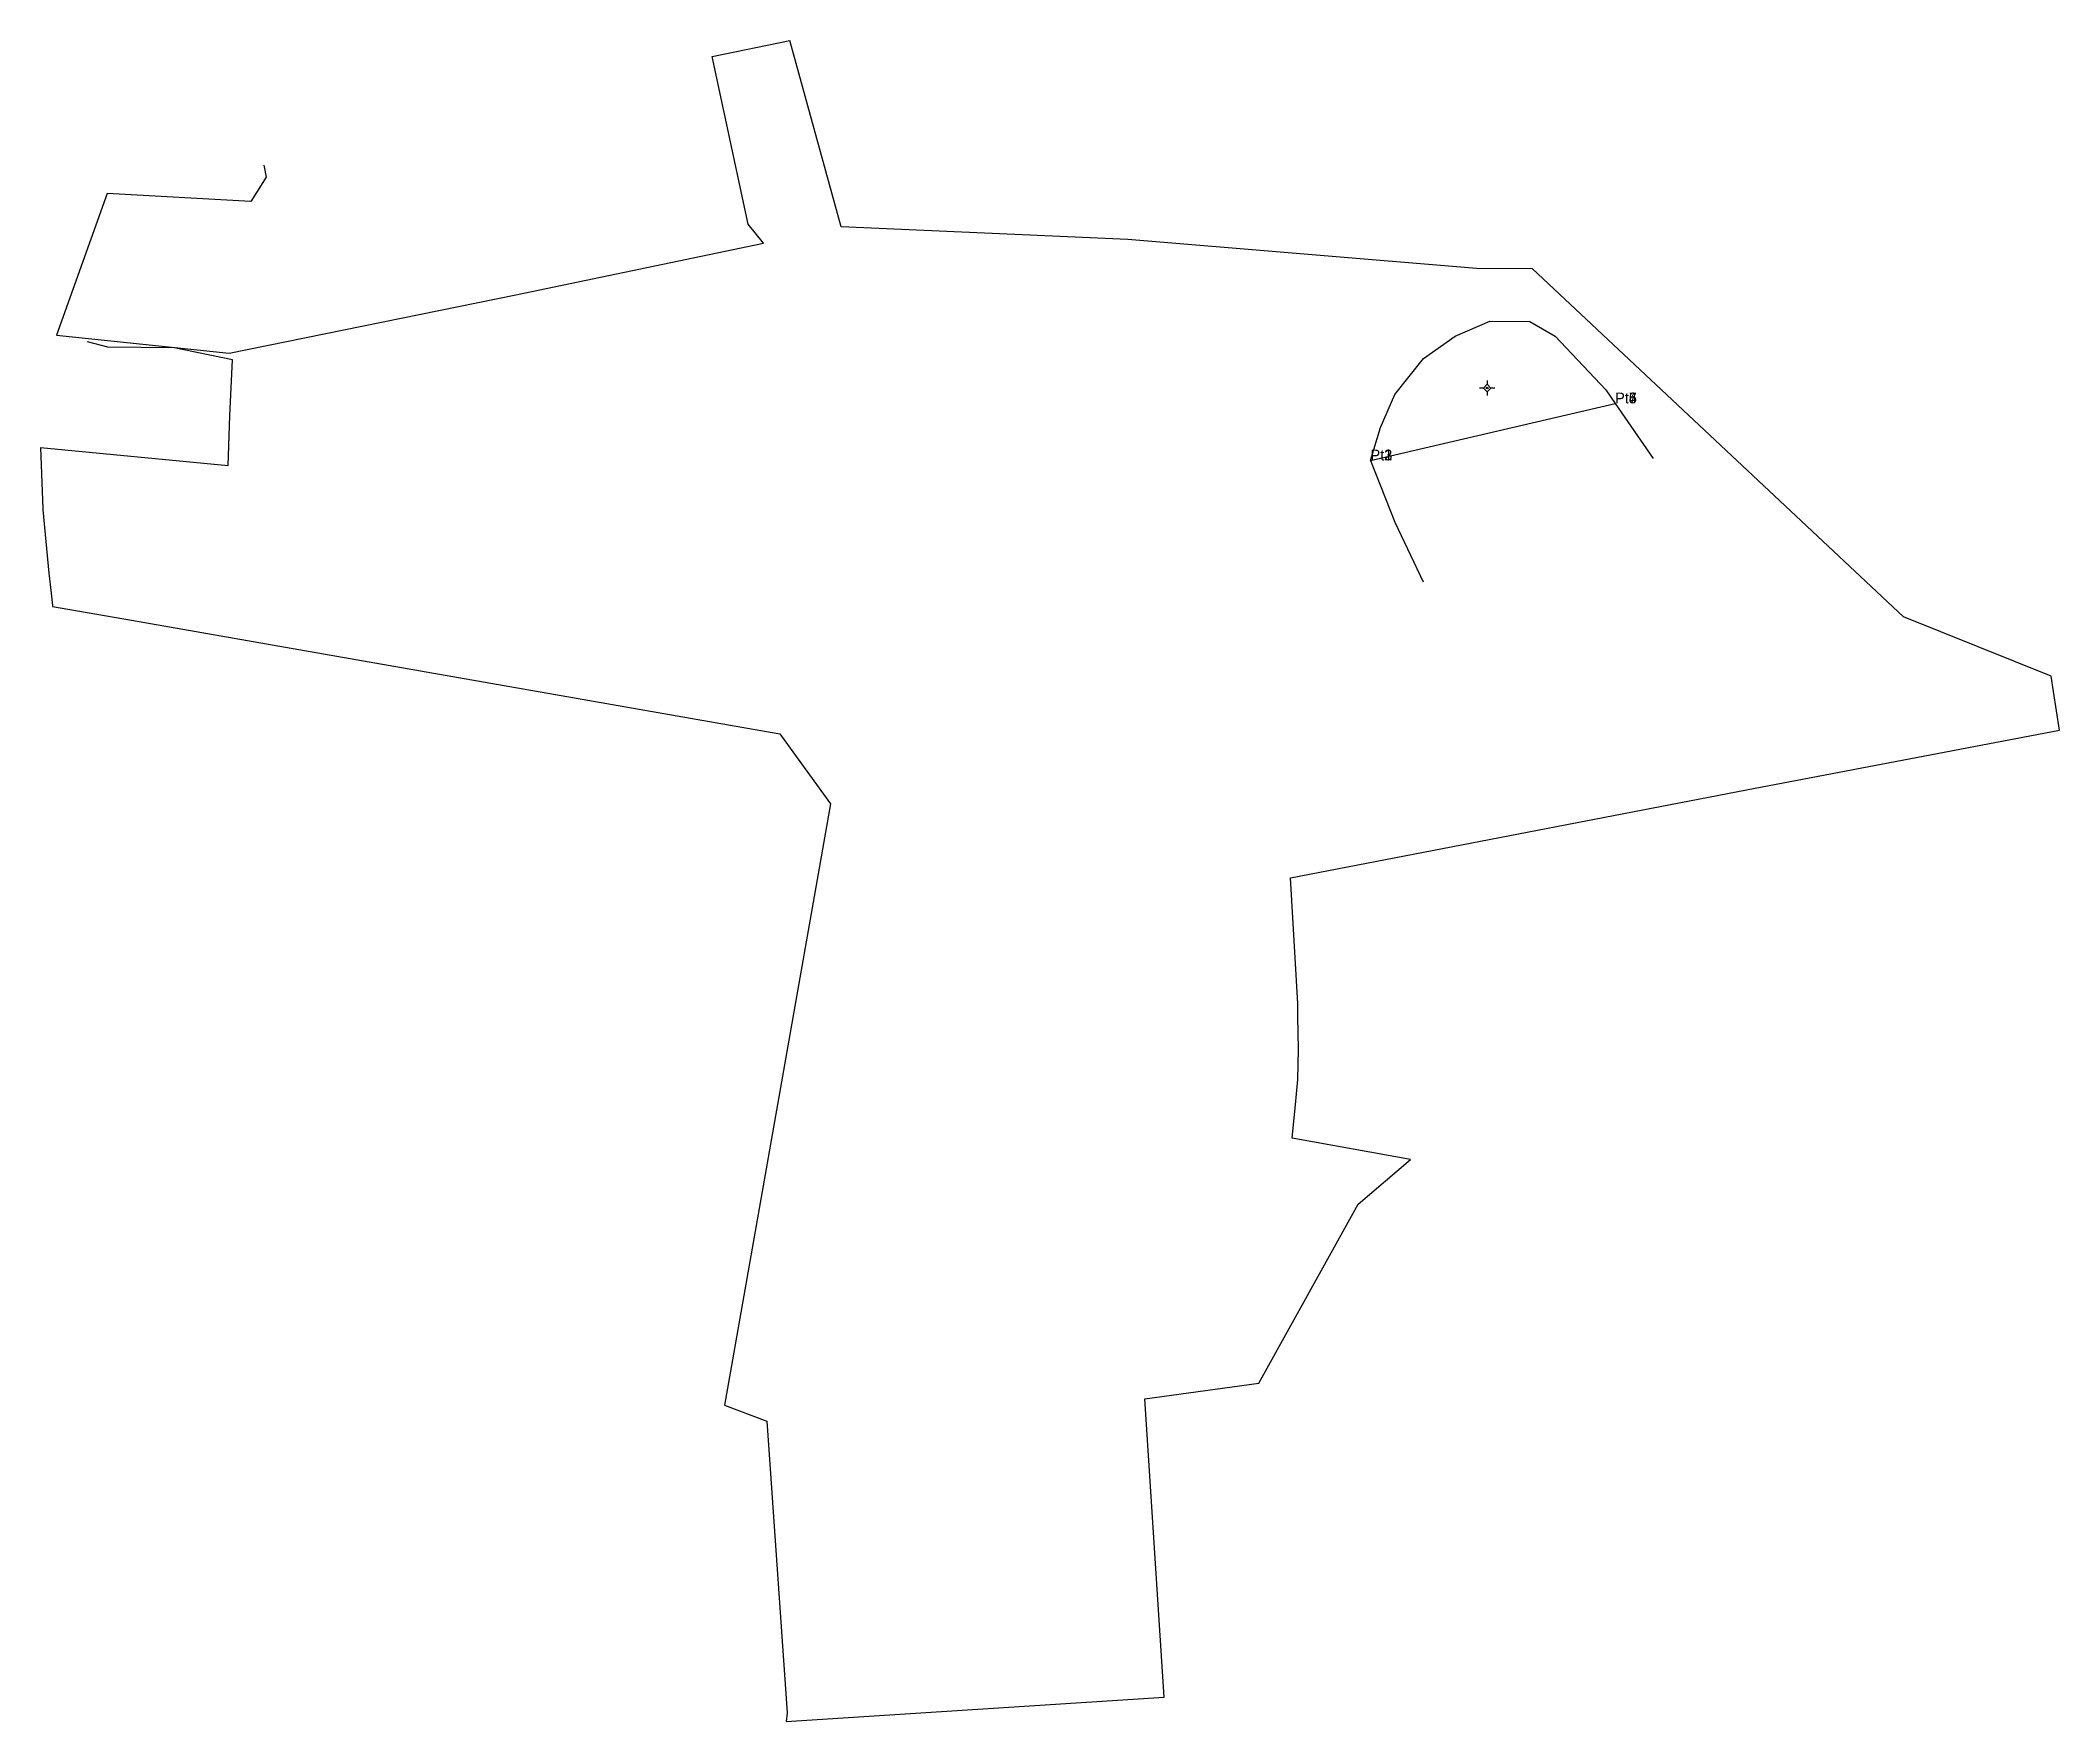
# Model space of a CAD drawing. Extents: x 551749 to 554607, y 1836022 to 1838800.
# Drawn here: x 551748.6 to 552084.2, y 1838520.4 to 1838799.8 of the extents above.
import ezdxf

# ---------------------------------------------------------------- set-up
doc = ezdxf.new("R2010")
doc.units = 0
for name, color, linetype in [('Level 10', 7, 'Continuous'), ('Level 11', 7, 'Continuous'), ('Level 12', 7, 'Continuous'), ('Level 16', 7, 'Continuous'), ('Level 18', 7, 'Continuous'), ('Level 7', 7, 'Continuous')]:
    doc.layers.add(name, color=color, linetype=linetype)

msp = doc.modelspace()

# ---------------------------------------------------------------- linework, layer by layer
at = {"layer": 'Level 10'}
msp.add_line((551969.72, 1838729.98), (552010.38, 1838739.45), dxfattribs=at)
msp.add_lwpolyline([(551969.72, 1838729.98), (551971.37, 1838735.45), (551973.78, 1838740.95), (551978.53, 1838746.93), (551983.76, 1838750.65), (551989.57, 1838753.13), (551996.21, 1838753.05), (552000.4, 1838750.63), (552008.82, 1838741.71), (552010.38, 1838739.45)], dxfattribs=at)
at = {"layer": 'Level 11'}
for p, q in [((551988.48, 1838742.01), (551987.85, 1838742.01)), ((551989.1, 1838742.63), (551988.48, 1838742.01)), ((551988.48, 1838742.01), (551989.1, 1838741.38)), ((551989.1, 1838743.26), (551989.1, 1838742.63)), ((551989.73, 1838742.01), (551989.1, 1838742.63)), ((551989.1, 1838741.38), (551989.73, 1838742.01)), ((551989.1, 1838741.38), (551989.1, 1838740.76)), ((551990.35, 1838742.01), (551989.73, 1838742.01))]:
    msp.add_line(p, q, dxfattribs=at)
msp.add_circle((551989.1, 1838742.01), 0.15, dxfattribs=at)
at = {"layer": 'Level 16'}
msp.add_line((552010.38, 1838739.45), (552016.7, 1838730.31), dxfattribs=at)
msp.add_lwpolyline([(551969.72, 1838729.98), (551969.72, 1838729.98), (551973.78, 1838719.71), (551978.44, 1838709.78)], dxfattribs=at)
at = {"layer": 'Level 18'}
for points in [[(551750.65, 1838705.71), (551763.77, 1838703.41), (551871.56, 1838684.51), (551872.56, 1838683.13), (551879.95, 1838672.88), (551862.34, 1838572.97), (551869.36, 1838570.3), (551872.73, 1838521.83), (551872.61, 1838520.36), (551935.39, 1838524.4), (551932.18, 1838574.02), (551951.17, 1838576.63), (551967.68, 1838606.36), (551976.38, 1838613.77), (551956.67, 1838617.31), (551957.32, 1838623.47), (551957.62, 1838627.09), (551957.75, 1838632.11), (551957.61, 1838637.53), (551957.65, 1838639.73), (551956.42, 1838660.62), (552032.23, 1838675.25), (552084.25, 1838685.14), (552083.26, 1838691.57), (552082.87, 1838694.1), (552058.3, 1838703.96), (551996.66, 1838761.83), (551987.35, 1838761.89), (551929.37, 1838766.71), (551881.75, 1838768.81), (551873.22, 1838799.79)], [(551785.77, 1838779.06), (551786.18, 1838777.07), (551783.59, 1838772.99), (551759.73, 1838774.34), (551751.32, 1838750.8), (551780, 1838747.82), (551827.64, 1838757.52), (551868.84, 1838766.07), (551866.26, 1838769.26), (551860.28, 1838797.11), (551873.22, 1838799.79)], [(551748.63, 1838732.12), (551779.83, 1838729.13), (551780.1, 1838737.4), (551780.54, 1838746.71), (551770.89, 1838748.68), (551759.86, 1838748.8), (551756.46, 1838749.66)], [(551748.63, 1838732.12), (551749.01, 1838721.95), (551749.02, 1838721.79), (551750.04, 1838711.26), (551750.04, 1838711.22), (551750.41, 1838707.93), (551750.63, 1838705.86), (551750.65, 1838705.71)]]:
    msp.add_lwpolyline(points, dxfattribs=at)
at = {"layer": 'Level 7'}
for p, q in [((552010.37, 1838739.46), (552010.37, 1838739.46)), ((552010.37, 1838739.46), (552010.37, 1838739.46)), ((552010.37, 1838739.46), (552010.37, 1838739.46)), ((552010.38, 1838739.45), (552010.38, 1838739.45)), ((551969.72, 1838729.98), (551969.72, 1838729.98)), ((551969.73, 1838729.98), (551969.73, 1838729.98)), ((551969.73, 1838729.97), (551969.73, 1838729.97))]:
    msp.add_line(p, q, dxfattribs=at)

# ---------------------------------------------------------------- texts
at = {"layer": 'Level 12'}
for s, p in [('Pt6', (552010.37, 1838739.46)), ('Pt5', (552010.37, 1838739.46)), ('Pt7', (552010.37, 1838739.46)), ('Pt4', (552010.38, 1838739.45)), ('Pt2', (551969.72, 1838729.98)), ('Pt3', (551969.72, 1838729.98)), ('Pt1', (551969.73, 1838729.97))]:
    msp.add_text(s, height=1.8, dxfattribs=at).set_placement(p)

doc.saveas('drawing.dxf')
